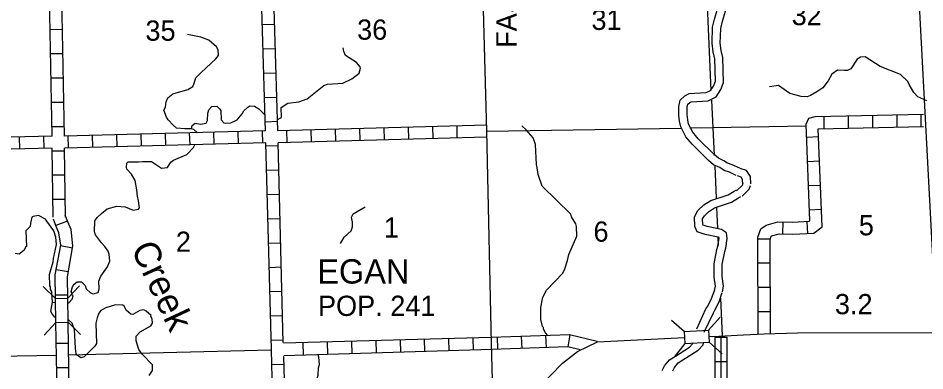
# Model space of a CAD drawing. Extents: x 2035620 to 2659331, y 15906548 to 16282978.
# Drawn here: x 2247166 to 2269545, y 16184507 to 16193224 of the extents above; entities that cross this region are included whole.
import ezdxf

# ---------------------------------------------------------------- set-up
doc = ezdxf.new("R2010")
doc.units = 0
for name, color, linetype in [('L13', 7, 'Continuous'), ('L14', 7, 'Continuous'), ('L16', 7, 'Continuous'), ('L18', 7, 'Continuous'), ('L21', 7, 'Continuous'), ('L28', 7, 'Continuous'), ('L3', 7, 'Continuous'), ('L4', 7, 'Continuous'), ('L8', 7, 'Continuous')]:
    doc.layers.add(name, color=color, linetype=linetype)

msp = doc.modelspace()

# ---------------------------------------------------------------- linework, layer by layer
at = {"layer": 'L13'}
for p, q in [((2264157, 16193915), (2264266, 16191432)), ((2264282, 16191199), (2264341, 16189832)), ((2258732, 16190432), (2263532, 16190507)), ((2263741, 16190515), (2264307, 16190524)), ((2264307, 16190524), (2266615, 16190565)), ((2264357, 16189574), (2264391, 16188774)), ((2264399, 16188532), (2264424, 16188040)), ((2264432, 16187807), (2264441, 16187607)), ((2264499, 16186307), (2264541, 16185374)), ((2243124, 16184790), (2248116, 16184899)), ((2248416, 16184907), (2253416, 16185024))]:
    msp.add_line(p, q, dxfattribs=at)
at = {"layer": 'L18'}
for p, q in [((2248091, 16186299), (2247783, 16186590)), ((2248391, 16186307), (2248683, 16186607)), ((2248091, 16186299), (2248391, 16186307)), ((2248099, 16185699), (2248091, 16186299)), ((2248399, 16185707), (2248391, 16186307)), ((2263607, 16185482), (2263291, 16185749)), ((2264207, 16185515), (2264491, 16185832)), ((2248099, 16185699), (2247808, 16185390)), ((2248099, 16185699), (2248399, 16185707)), ((2248399, 16185707), (2248708, 16185407)), ((2263607, 16185482), (2264207, 16185515)), ((2263607, 16185482), (2263624, 16185182)), ((2264207, 16185515), (2264224, 16185215)), ((2263624, 16185182), (2263357, 16184849)), ((2263624, 16185182), (2264224, 16185215)), ((2264224, 16185215), (2264541, 16184932))]:
    msp.add_line(p, q, dxfattribs=at)
at = {"layer": 'L3'}
for p, q in [((2261466, 16185224), (2263616, 16185332)), ((2264216, 16185365), (2264307, 16185357)), ((2264307, 16185357), (2265066, 16185399)), ((2265066, 16185399), (2265582, 16185424))]:
    msp.add_line(p, q, dxfattribs=at)
for points in [[(2264891, 16189332), (2264724, 16189415), (2264591, 16189457), (2264482, 16189532), (2264332, 16189599), (2264207, 16189707), (2263799, 16190107), (2263649, 16190290), (2263524, 16190540), (2263491, 16190674), (2263474, 16190824), (2263474, 16191040), (2263507, 16191199), (2263624, 16191307), (2263724, 16191357), (2264149, 16191382), (2264257, 16191432), (2264324, 16191540), (2264374, 16191665), (2264357, 16192215), (2264316, 16192390), (2264291, 16192607), (2264307, 16192999), (2264349, 16193199), (2264449, 16193524)], [(2264974, 16189515), (2264791, 16189599), (2264674, 16189640), (2264582, 16189699), (2264449, 16189765), (2264341, 16189857), (2263949, 16190240), (2263816, 16190407), (2263707, 16190607), (2263691, 16190707), (2263674, 16190840), (2263674, 16191024), (2263691, 16191099), (2263741, 16191140), (2263774, 16191157), (2264199, 16191182), (2264391, 16191282), (2264507, 16191457), (2264574, 16191632), (2264557, 16192249), (2264516, 16192424), (2264491, 16192607), (2264507, 16192965), (2264549, 16193149), (2264649, 16193474)], [(2251441, 16190490), (2251283, 16190490), (2251074, 16190507), (2250991, 16190582), (2250866, 16190707), (2250824, 16190774), (2250766, 16190949), (2250799, 16191024), (2250816, 16191157), (2250858, 16191257), (2250983, 16191349), (2251358, 16191457), (2251474, 16191532), (2251499, 16191590), (2251549, 16191749), (2251683, 16191882), (2252049, 16192215), (2252108, 16192299), (2252099, 16192440), (2252058, 16192515), (2251874, 16192682), (2251674, 16192757), (2251349, 16192815)], [(2253566, 16190724), (2253582, 16190724), (2253666, 16190765), (2253657, 16191015), (2253824, 16191124), (2254091, 16191157), (2254299, 16191232), (2254707, 16191557), (2254799, 16191590), (2255182, 16191615), (2255399, 16191724), (2255582, 16191865), (2255616, 16191990), (2255607, 16192024), (2255516, 16192124), (2255249, 16192299), (2255207, 16192399), (2255191, 16192490)], [(2269590, 16191182), (2269374, 16191282), (2269274, 16191382), (2269157, 16191582), (2269124, 16191657), (2268940, 16191832), (2268440, 16192032), (2268074, 16192265), (2267957, 16192257), (2267874, 16192207), (2267715, 16191974), (2267632, 16191932), (2267565, 16191932), (2267390, 16191940), (2267249, 16191840), (2267157, 16191674), (2267024, 16191499), (2266882, 16191399), (2266724, 16191315), (2266640, 16191282), (2266490, 16191290), (2266215, 16191365), (2265932, 16191557), (2265707, 16191524)], [(2251441, 16190490), (2251458, 16190574), (2251533, 16190624), (2251666, 16190607), (2251808, 16190624), (2251841, 16190690), (2251849, 16190874), (2251874, 16190957), (2251949, 16191040), (2252074, 16191049), (2252133, 16190982), (2252166, 16190940), (2252174, 16190707), (2252241, 16190640), (2252283, 16190624), (2252416, 16190640), (2252574, 16190707), (2252699, 16190857), (2252733, 16190932), (2252833, 16191024), (2252883, 16191057), (2252999, 16191049), (2253108, 16190982), (2253266, 16190824)], [(2251583, 16190390), (2251583, 16190399), (2251499, 16190474), (2251441, 16190490)], [(2260241, 16185382), (2260182, 16185449), (2260132, 16185540), (2260132, 16185582), (2260107, 16185607), (2260066, 16185774), (2260066, 16186074), (2260116, 16186332), (2260207, 16186499), (2260607, 16186924), (2260657, 16187032), (2260724, 16187232), (2260757, 16187382), (2260957, 16187832), (2260949, 16188074), (2260932, 16188140), (2260824, 16188315), (2260807, 16188382), (2260099, 16189074), (2259999, 16189357), (2259974, 16189524), (2259957, 16189607), (2259932, 16190099), (2259874, 16190265), (2259707, 16190465), (2259599, 16190565)], [(2248399, 16186190), (2248416, 16186190), (2248499, 16186282), (2248524, 16186365), (2248491, 16186390), (2248499, 16186424), (2248474, 16186457), (2248508, 16186582), (2248549, 16186649), (2248624, 16186707), (2248733, 16186707), (2248824, 16186615), (2248849, 16186532), (2248949, 16186432), (2249016, 16186407), (2249141, 16186440), (2249166, 16186532), (2249158, 16186724), (2249208, 16186849), (2249374, 16187074), (2249433, 16187215), (2249416, 16187390), (2249391, 16187465), (2249308, 16187582), (2249224, 16187674), (2249074, 16187865), (2249049, 16187940), (2249058, 16188215), (2249116, 16188299), (2249224, 16188399), (2249366, 16188515), (2249599, 16188574), (2249808, 16188557), (2250008, 16188482), (2250133, 16188507), (2250158, 16188540), (2250133, 16188707), (2250108, 16188824), (2250099, 16188982), (2250058, 16189215), (2249966, 16189365), (2249849, 16189490), (2249841, 16189540), (2249849, 16189640), (2249883, 16189674), (2250133, 16189674), (2250233, 16189682), (2250458, 16189682), (2250708, 16189515), (2250849, 16189532), (2250933, 16189665), (2250999, 16189715), (2251333, 16189857), (2251491, 16190024), (2251524, 16190090)], [(2265249, 16189132), (2265240, 16189307), (2265140, 16189457), (2264990, 16189507)], [(2264899, 16188957), (2265040, 16189099), (2265057, 16189157)], [(2265049, 16189115), (2265040, 16189240), (2265007, 16189290), (2264924, 16189324)], [(2264349, 16186490), (2264374, 16186599), (2264341, 16186824), (2264341, 16187149), (2264407, 16187507), (2264432, 16187590), (2264466, 16187782), (2264466, 16187799), (2264441, 16187815), (2264124, 16187874), (2263924, 16187940), (2263866, 16188074), (2263857, 16188315), (2263941, 16188474), (2264091, 16188607), (2264266, 16188715), (2264691, 16188857), (2264841, 16188949), (2264899, 16188982)], [(2265032, 16188824), (2265207, 16188999), (2265240, 16189090)], [(2264549, 16186457), (2264574, 16186599), (2264541, 16186840), (2264541, 16187132), (2264607, 16187457), (2264632, 16187540), (2264666, 16187782), (2264649, 16187915), (2264524, 16187999), (2264174, 16188074), (2264074, 16188107), (2264066, 16188124), (2264057, 16188265), (2264107, 16188340), (2264207, 16188440), (2264349, 16188532), (2264774, 16188674), (2264941, 16188782), (2264999, 16188815)], [(2255124, 16187657), (2255216, 16187815), (2255382, 16187965), (2255416, 16188065), (2255416, 16188182), (2255391, 16188307), (2255432, 16188390), (2255732, 16188557)], [(2248016, 16186207), (2247999, 16186449), (2247966, 16186524), (2247966, 16186582), (2247949, 16186607), (2247941, 16186890), (2248033, 16187199), (2248041, 16187282), (2248116, 16187632), (2248099, 16187815), (2248049, 16187965), (2247874, 16188207), (2247841, 16188257), (2247666, 16188349), (2247541, 16188324), (2247508, 16188307), (2247474, 16188157), (2247466, 16188074), (2247358, 16187965), (2247374, 16187582), (2247349, 16187565), (2247316, 16187490), (2247191, 16187390), (2247091, 16187407)], [(2263916, 16185549), (2264141, 16186040), (2264191, 16186107), (2264282, 16186299), (2264357, 16186507)], [(2264099, 16185465), (2264324, 16185940), (2264357, 16186007), (2264466, 16186215), (2264541, 16186440)], [(2248099, 16185824), (2248074, 16185832), (2248008, 16185915), (2247974, 16185974), (2247999, 16186115), (2248016, 16186207)], [(2248016, 16186207), (2248091, 16186199)], [(2250399, 16184390), (2250483, 16184515), (2250483, 16184657), (2250224, 16184924), (2250149, 16185032), (2250116, 16185140), (2250083, 16185249), (2250083, 16185365), (2250174, 16185474), (2250441, 16185624), (2250483, 16185690), (2250474, 16185790), (2250441, 16185849), (2250449, 16185874), (2250324, 16185982), (2250266, 16186015), (2250166, 16185999), (2249999, 16185899), (2249949, 16185907), (2249841, 16185999), (2249783, 16186107), (2249749, 16186132), (2249566, 16186140), (2249333, 16186065), (2249208, 16185999), (2249158, 16185932), (2249116, 16185815), (2249083, 16185690), (2249099, 16185182), (2249058, 16185115), (2248799, 16184857), (2248716, 16184832), (2248624, 16184899), (2248599, 16184932), (2248583, 16185065), (2248558, 16185532), (2248524, 16185615), (2248499, 16185690), (2248408, 16185765), (2248399, 16185774)], [(2265582, 16185424), (2266399, 16185449), (2269840, 16185457)], [(2259082, 16183132), (2260599, 16184699), (2260974, 16184990), (2261466, 16185224)], [(2263057, 16184515), (2263116, 16184632), (2263241, 16184782), (2263391, 16184874), (2263732, 16185090), (2263807, 16185174), (2263816, 16185182)], [(2263324, 16184507), (2263366, 16184590), (2263457, 16184707), (2263574, 16184782), (2263949, 16185015), (2264074, 16185149), (2264082, 16185190)], [(2253757, 16183507), (2253957, 16183665), (2254199, 16183849), (2254299, 16183890), (2254432, 16184032), (2254541, 16184282), (2254574, 16184399), (2254582, 16184582), (2254607, 16184665), (2254591, 16184849), (2254574, 16184907)]]:
    msp.add_lwpolyline(points, dxfattribs=at)
at = {"layer": 'L4'}
for p, q in [((2258732, 16190432), (2258007, 16216832)), ((2258849, 16185182), (2258732, 16190432)), ((2258891, 16183665), (2258849, 16185182))]:
    msp.add_line(p, q, dxfattribs=at)
msp.add_lwpolyline([(2269840, 16185457), (2269282, 16196040)], dxfattribs=at)
at = {"layer": 'L8'}
for p, q in [((2248008, 16190307), (2247908, 16195390)), ((2248308, 16190307), (2248208, 16195399)), ((2253274, 16190440), (2253124, 16195440)), ((2253574, 16190440), (2253432, 16195440)), ((2248258, 16192940), (2247958, 16192932)), ((2253199, 16193065), (2253499, 16193074)), ((2253216, 16192465), (2253516, 16192474)), ((2248266, 16192340), (2247966, 16192340)), ((2253233, 16191865), (2253532, 16191874)), ((2248274, 16191740), (2247974, 16191740)), ((2248291, 16191140), (2247991, 16191140)), ((2253258, 16191265), (2253549, 16191274)), ((2253274, 16190665), (2253574, 16190674)), ((2266837, 16190790), (2269515, 16190849)), ((2267049, 16190799), (2267049, 16190499)), ((2267649, 16190807), (2267649, 16190507)), ((2268249, 16190824), (2268249, 16190524)), ((2268849, 16190832), (2268849, 16190532)), ((2269449, 16190849), (2269449, 16190549)), ((2248299, 16190540), (2247999, 16190540)), ((2258732, 16190582), (2253574, 16190440)), ((2253807, 16190149), (2253799, 16190449)), ((2254407, 16190165), (2254399, 16190465)), ((2255007, 16190182), (2254999, 16190482)), ((2255607, 16190199), (2255599, 16190499)), ((2256207, 16190215), (2256199, 16190515)), ((2256807, 16190232), (2256799, 16190532)), ((2257407, 16190249), (2257399, 16190549)), ((2257999, 16190265), (2257999, 16190565)), ((2266915, 16190490), (2269515, 16190549)), ((2248008, 16190307), (2243016, 16190174)), ((2247208, 16189982), (2247199, 16190282)), ((2247808, 16189999), (2247799, 16190299)), ((2253274, 16190440), (2248308, 16190307)), ((2248408, 16190015), (2248399, 16190315)), ((2249008, 16190032), (2248999, 16190332)), ((2249608, 16190040), (2249599, 16190340)), ((2250208, 16190057), (2250199, 16190357)), ((2250808, 16190074), (2250799, 16190374)), ((2251408, 16190090), (2251399, 16190390)), ((2252008, 16190107), (2251999, 16190407)), ((2252608, 16190115), (2252599, 16190415)), ((2253208, 16190132), (2253199, 16190432)), ((2258732, 16190282), (2253582, 16190140)), ((2266624, 16190282), (2266924, 16190299)), ((2248008, 16190007), (2243016, 16189899)), ((2253283, 16190140), (2248308, 16190007)), ((2248333, 16188307), (2248308, 16190007)), ((2253416, 16185032), (2253283, 16190140)), ((2253291, 16190065), (2253591, 16190074)), ((2253707, 16185207), (2253582, 16190140)), ((2248033, 16188307), (2248008, 16189999)), ((2248308, 16189940), (2248008, 16189940)), ((2266649, 16189682), (2266949, 16189699)), ((2248316, 16189340), (2248016, 16189340)), ((2253308, 16189465), (2253599, 16189474)), ((2266674, 16189090), (2266974, 16189099)), ((2248324, 16188740), (2248024, 16188740)), ((2253316, 16188865), (2253616, 16188874)), ((2266690, 16188490), (2266990, 16188499)), ((2253333, 16188265), (2253632, 16188274)), ((2248383, 16188207), (2248099, 16188099)), ((2266040, 16188190), (2266032, 16187890)), ((2266632, 16188199), (2266649, 16187899)), ((2265424, 16187774), (2265724, 16187774)), ((2248508, 16187540), (2248208, 16187599)), ((2253349, 16187665), (2253649, 16187674)), ((2265424, 16187174), (2265724, 16187174)), ((2248091, 16186299), (2248083, 16186882)), ((2248399, 16186957), (2248108, 16187007)), ((2253366, 16187065), (2253666, 16187074)), ((2248391, 16186299), (2248383, 16186832)), ((2253383, 16186465), (2253682, 16186474)), ((2265432, 16186574), (2265732, 16186574)), ((2248391, 16186382), (2248091, 16186382)), ((2265432, 16185974), (2265732, 16185974)), ((2253391, 16185865), (2253691, 16185874)), ((2248158, 16182266), (2248099, 16185699)), ((2248458, 16182274), (2248399, 16185707)), ((2258841, 16185332), (2253716, 16185190)), ((2258391, 16185315), (2258399, 16185015)), ((2260782, 16185399), (2258841, 16185332)), ((2258991, 16185340), (2258999, 16185040)), ((2259582, 16185357), (2259599, 16185057)), ((2260182, 16185382), (2260199, 16185082)), ((2260782, 16185399), (2260732, 16185099)), ((2261457, 16185232), (2260774, 16185399)), ((2264366, 16185340), (2264666, 16185340)), ((2264374, 16182832), (2264366, 16185340)), ((2264524, 16180265), (2264516, 16185340)), ((2264666, 16182849), (2264666, 16185340)), ((2248408, 16185182), (2248108, 16185182)), ((2253408, 16185265), (2253707, 16185274)), ((2254191, 16185199), (2254199, 16184899)), ((2254791, 16185215), (2254799, 16184915)), ((2255391, 16185232), (2255399, 16184932)), ((2255991, 16185249), (2255999, 16184949)), ((2256591, 16185265), (2256599, 16184965)), ((2257191, 16185282), (2257199, 16184982)), ((2257791, 16185299), (2257799, 16184999)), ((2260732, 16185099), (2258849, 16185032)), ((2261041, 16185024), (2260732, 16185099)), ((2253491, 16182390), (2253416, 16185024)), ((2258857, 16185032), (2253724, 16184882)), ((2253791, 16182399), (2253724, 16184865)), ((2253424, 16184665), (2253724, 16184674)), ((2264366, 16184740), (2264666, 16184740)), ((2248416, 16184582), (2248116, 16184582))]:
    msp.add_line(p, q, dxfattribs=at)
for points in [[(2265432, 16185424), (2265424, 16187807), (2265499, 16188015), (2265624, 16188107), (2265915, 16188190), (2266282, 16188182), (2266690, 16188207), (2266707, 16188215), (2266615, 16190607), (2266682, 16190749), (2266837, 16190790)], [(2265732, 16185424), (2265724, 16187757), (2265749, 16187832), (2265757, 16187840), (2265949, 16187890), (2266282, 16187882), (2266807, 16187907), (2267007, 16188065), (2266915, 16190490)], [(2248083, 16186882), (2248216, 16187615), (2248174, 16187915), (2248108, 16188074), (2248041, 16188257)], [(2248383, 16186832), (2248516, 16187599), (2248474, 16187999), (2248391, 16188190), (2248324, 16188357)]]:
    msp.add_lwpolyline(points, dxfattribs=at)

# ---------------------------------------------------------------- texts
at = {"layer": 'L14'}
for s, p in [('31', (2261316, 16192932)), ('32', (2266257, 16193049)), ('35', (2250308, 16192665)), ('36', (2255532, 16192690)), ('1', (2256191, 16187799)), ('5', (2267915, 16187857)), ('6', (2261366, 16187699)), ('2', (2251058, 16187449))]:
    msp.add_text(s, height=500, rotation=359.9999, dxfattribs=at).set_placement(p)
at = {"layer": 'L16'}
for s, height, p in [('EGAN', 600, (2254549, 16186665)), ('POP. 241', 500, (2254566, 16185865))]:
    msp.add_text(s, height=height, rotation=359.9999, dxfattribs=at).set_placement(p)
at = {"layer": 'L21'}
msp.add_text('FAS', height=500, rotation=90.0001, dxfattribs=at).set_placement((2259466, 16192490))
at = {"layer": 'L28'}
msp.add_text('3.2', height=500, rotation=359.9999, dxfattribs=at).set_placement((2267324, 16185907))
at = {"layer": 'L3'}
msp.add_text('Creek', height=650, rotation=294.9992, dxfattribs=at).set_placement((2249941, 16187532))

doc.saveas('drawing.dxf')
